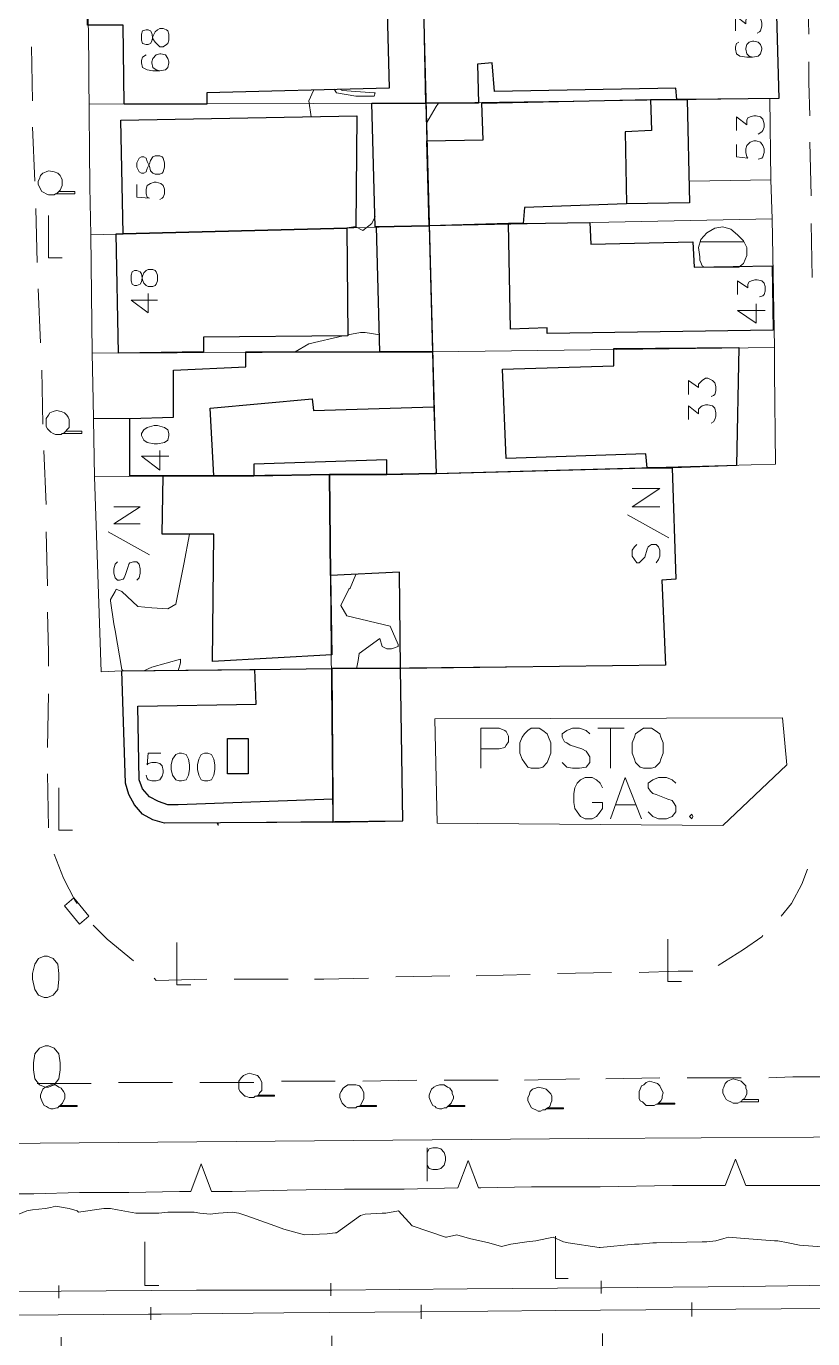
# Model space of a CAD drawing. Extents: x -2391 to 32076, y -11492 to 5852.
# Drawn here: x 4825.7 to 4883.8, y -1384.2 to -1287.3 of the extents above; entities that cross this region are included whole.
import ezdxf

# ---------------------------------------------------------------- set-up
doc = ezdxf.new("R2010")
doc.units = 0
doc.header["$LTSCALE"] = 7
for name, color, linetype in [('ALVE-CT', 3, 'CONTINUOUS'), ('PDF2_A124 - MURO', 7, 'CONTINUOUS'), ('PDF2_C301 - MEIO_FIO_2D', 7, 'CONTINUOUS'), ('PDF2_D402 - FERROVIA_2D', 7, 'CONTINUOUS'), ('PDF2_F601 - LIMITE_VEGETACAO', 7, 'CONTINUOUS'), ('PDF2_F602 - ARVORE_ISOLADA', 7, 'CONTINUOUS'), ('PDF2_F606 - TXT_PASTO', 7, 'CONTINUOUS'), ('PDF2_I903 - POSTE', 7, 'CONTINUOUS'), ('PDF2_M1305 - TXT_MALHA_UTM', 7, 'CONTINUOUS'), ('PDF2_N1402 - CURVA_INTERMEDIARIA', 7, 'CONTINUOUS'), ('PDF_A101 - EDIFICACAO', 7, 'CONTINUOUS'), ('PDF_A103 - PROJECAO_1', 7, 'CONTINUOUS'), ('PDF_A118 - PISCINA', 7, 'CONTINUOUS'), ('PDF_A119 - TELHEIRO', 7, 'CONTINUOUS'), ('PDF_A122 - CASA_DE_MAQUINA', 7, 'CONTINUOUS'), ('PDF_A123 - N DE PORTA', 7, 'CONTINUOUS'), ('PDF_A124 - MURO', 7, 'CONTINUOUS'), ('PDF_B212 - POSTO_COMBUSTIVEL', 7, 'CONTINUOUS'), ('PDF_C301 - MEIO_FIO_2D', 7, 'CONTINUOUS'), ('PDF_C317 - BOCA_LOBO', 7, 'CONTINUOUS'), ('PDF_F602 - ARVORE_ISOLADA', 7, 'CONTINUOUS'), ('PDF_I903 - POSTE', 7, 'CONTINUOUS'), ('PDF_M1305 - TXT_MALHA_UTM', 7, 'CONTINUOUS'), ('PDF_N1402 - CURVA_INTERMEDIARIA', 7, 'CONTINUOUS')]:
    doc.layers.add(name, color=color, linetype=linetype)

msp = doc.modelspace()

# ---------------------------------------------------------------- linework, layer by layer
at = {"layer": 'ALVE-CT'}
msp.add_circle((4550.796, -1271.53), 500, dxfattribs=at)
at = {"layer": 'PDF2_A124 - MURO', "lineweight": 9}
msp.add_lwpolyline([(4892.167, -1369.232), (4867.276, -1369.402), (4757.296, -1370.333), (4731.812, -1370.418), (4710.9, -1370.756)], dxfattribs=at)
at = {"layer": 'PDF2_C301 - MEIO_FIO_2D', "lineweight": 9}
for points in [[(4832.563, -1365.253), (4836.542, -1365.253)], [(4838.574, -1365.253), (4842.554, -1365.253)], [(4844.586, -1365.168), (4847.803, -1365.168), (4848.565, -1365.168)], [(4850.597, -1365.168), (4854.576, -1365.084)], [(4856.608, -1365.084), (4860.587, -1365.084)], [(4862.535, -1365.084), (4866.598, -1364.999)], [(4868.546, -1364.999), (4872.525, -1364.914)], [(4874.557, -1364.914), (4878.536, -1364.914)], [(4880.568, -1364.914), (4882.346, -1364.83), (4884.547, -1364.83)], [(4826.552, -1365.338), (4830.531, -1365.338)]]:
    msp.add_lwpolyline(points, dxfattribs=at)
at = {"layer": 'PDF2_D402 - FERROVIA_2D', "lineweight": 9}
for points in [[(4931.621, -1379.731), (4920.107, -1379.9), (4910.116, -1379.985), (4900.126, -1380.069), (4895.554, -1380.154), (4890.135, -1380.154), (4878.706, -1380.323), (4868.292, -1380.408), (4858.301, -1380.493), (4848.311, -1380.577), (4838.32, -1380.577), (4828.33, -1380.662), (4818.339, -1380.747), (4808.349, -1380.831), (4798.358, -1380.916), (4788.283, -1381.001), (4778.293, -1381.085), (4768.302, -1381.17), (4758.312, -1381.255), (4748.321, -1381.339)], [(4828.161, -1381.17), (4828.161, -1380.239)], [(4848.226, -1381.001), (4848.226, -1380.069)], [(4868.207, -1380.831), (4868.207, -1379.9)], [(4754.841, -1382.948), (4764.831, -1382.863), (4774.822, -1382.779), (4784.812, -1382.779), (4794.803, -1382.694), (4804.793, -1382.609), (4814.783, -1382.525), (4824.774, -1382.44), (4834.764, -1382.355), (4835.696, -1382.355), (4844.755, -1382.271), (4854.83, -1382.186), (4864.82, -1382.101), (4874.811, -1382.017), (4884.801, -1381.932), (4894.792, -1381.847), (4895.554, -1381.847), (4904.782, -1381.763), (4914.773, -1381.593), (4924.763, -1381.509), (4927.557, -1381.509), (4931.621, -1381.424)], [(4854.915, -1381.678), (4854.915, -1382.694)], [(4874.896, -1381.509), (4874.896, -1382.525)], [(4834.934, -1381.847), (4834.934, -1382.779)], [(4828.33, -1385.065), (4828.33, -1384.049)], [(4848.311, -1384.895), (4848.311, -1383.964)], [(4868.292, -1384.811), (4868.292, -1383.795)]]:
    msp.add_lwpolyline(points, dxfattribs=at)
at = {"layer": 'PDF2_F601 - LIMITE_VEGETACAO', "lineweight": 9}
msp.add_lwpolyline([(4823.165, -1373.466), (4826.298, -1373.466), (4829.685, -1373.381), (4833.325, -1373.381), (4837.05, -1373.296), (4837.897, -1373.296), (4838.659, -1371.264), (4839.421, -1373.296), (4839.675, -1373.296), (4840.945, -1373.296), (4845.009, -1373.212), (4849.242, -1373.127), (4853.645, -1373.127), (4857.624, -1373.042), (4858.386, -1371.01), (4859.148, -1373.042), (4859.317, -1373.042), (4863.043, -1372.958), (4868.122, -1372.958), (4873.456, -1372.873), (4877.351, -1372.873), (4878.113, -1370.926), (4878.875, -1372.873), (4879.044, -1372.873), (4879.129, -1372.873), (4885.225, -1372.873)], dxfattribs=at)
at = {"layer": 'PDF2_F602 - ARVORE_ISOLADA', "lineweight": 9}
for points in [[(4842.892, -1366.184), (4842.723, -1366.269), (4842.638, -1366.269), (4842.554, -1366.354), (4842.384, -1366.354), (4842.215, -1366.354), (4841.961, -1366.269), (4841.876, -1366.269), (4841.707, -1366.1), (4841.538, -1365.93), (4841.453, -1365.761), (4841.453, -1365.592), (4841.453, -1365.338), (4841.453, -1365.168), (4841.622, -1364.914), (4841.792, -1364.745), (4841.961, -1364.66), (4842.215, -1364.576), (4842.554, -1364.66), (4842.808, -1364.745), (4842.977, -1364.914), (4843.062, -1365.084), (4843.146, -1365.253), (4843.146, -1365.422), (4843.146, -1365.676), (4843.146, -1365.846), (4842.977, -1366.015), (4842.892, -1366.184), (4842.723, -1366.269), (4844.078, -1366.269), (4844.078, -1366.184)], [(4872.44, -1366.777), (4872.356, -1366.862), (4872.271, -1366.862), (4872.102, -1366.946), (4871.932, -1366.946), (4871.763, -1366.946), (4871.509, -1366.946), (4871.424, -1366.862), (4871.255, -1366.692), (4871.086, -1366.608), (4871.001, -1366.438), (4871.001, -1366.184), (4871.001, -1365.93), (4871.086, -1365.761), (4871.17, -1365.507), (4871.34, -1365.422), (4871.509, -1365.253), (4871.763, -1365.168), (4872.102, -1365.253), (4872.356, -1365.338), (4872.525, -1365.507), (4872.61, -1365.676), (4872.694, -1365.846), (4872.779, -1366.015), (4872.694, -1366.269), (4872.694, -1366.438), (4872.61, -1366.608), (4872.44, -1366.777), (4872.356, -1366.862), (4873.626, -1366.862), (4873.626, -1366.777)], [(4878.621, -1366.523), (4878.536, -1366.692), (4878.452, -1366.692), (4878.282, -1366.777), (4878.113, -1366.777), (4877.944, -1366.777), (4877.774, -1366.692), (4877.605, -1366.608), (4877.436, -1366.523), (4877.351, -1366.354), (4877.266, -1366.184), (4877.182, -1366.015), (4877.182, -1365.761), (4877.266, -1365.592), (4877.351, -1365.338), (4877.52, -1365.168), (4877.69, -1365.084), (4877.944, -1364.999), (4878.282, -1365.084), (4878.536, -1365.168), (4878.706, -1365.338), (4878.875, -1365.507), (4878.875, -1365.676), (4878.96, -1365.846), (4878.96, -1366.1), (4878.875, -1366.269), (4878.79, -1366.438), (4878.621, -1366.523), (4878.536, -1366.692), (4879.806, -1366.692), (4879.806, -1366.523)], [(4828.245, -1366.946), (4828.161, -1367.031), (4828.076, -1367.116), (4827.991, -1367.116), (4827.737, -1367.2), (4827.568, -1367.2), (4827.399, -1367.116), (4827.229, -1367.031), (4827.06, -1366.946), (4826.975, -1366.777), (4826.891, -1366.608), (4826.806, -1366.354), (4826.806, -1366.184), (4826.891, -1365.93), (4826.975, -1365.761), (4827.145, -1365.592), (4827.399, -1365.507), (4827.568, -1365.422), (4827.907, -1365.422), (4828.161, -1365.592), (4828.33, -1365.676), (4828.499, -1365.93), (4828.584, -1366.1), (4828.584, -1366.269), (4828.584, -1366.438), (4828.499, -1366.608), (4828.415, -1366.777), (4828.245, -1366.946), (4828.161, -1367.031), (4829.515, -1367.031), (4829.515, -1366.946)], [(4850.427, -1366.946), (4850.258, -1367.031), (4850.173, -1367.031), (4850.089, -1367.116), (4849.919, -1367.116), (4849.665, -1367.116), (4849.496, -1367.116), (4849.327, -1367.031), (4849.157, -1366.862), (4849.073, -1366.777), (4848.988, -1366.608), (4848.903, -1366.354), (4848.903, -1366.1), (4848.988, -1365.93), (4849.157, -1365.676), (4849.242, -1365.592), (4849.496, -1365.422), (4849.75, -1365.422), (4850.089, -1365.422), (4850.343, -1365.507), (4850.512, -1365.676), (4850.597, -1365.846), (4850.681, -1366.015), (4850.681, -1366.184), (4850.681, -1366.438), (4850.597, -1366.608), (4850.512, -1366.777), (4850.427, -1366.946), (4850.258, -1367.031), (4851.613, -1367.031), (4851.613, -1366.946)], [(4856.947, -1366.946), (4856.862, -1367.031), (4856.777, -1367.116), (4856.608, -1367.116), (4856.439, -1367.2), (4856.269, -1367.2), (4856.015, -1367.116), (4855.931, -1367.031), (4855.761, -1366.946), (4855.677, -1366.777), (4855.592, -1366.608), (4855.507, -1366.354), (4855.507, -1366.184), (4855.592, -1365.93), (4855.677, -1365.761), (4855.846, -1365.592), (4856.015, -1365.507), (4856.269, -1365.422), (4856.608, -1365.422), (4856.862, -1365.592), (4857.031, -1365.676), (4857.201, -1365.93), (4857.201, -1366.1), (4857.285, -1366.269), (4857.285, -1366.438), (4857.201, -1366.608), (4857.116, -1366.777), (4856.947, -1366.946), (4856.862, -1367.031), (4858.132, -1367.031), (4858.132, -1366.946)], [(4864.228, -1367.116), (4864.143, -1367.2), (4864.058, -1367.285), (4863.889, -1367.285), (4863.72, -1367.37), (4863.551, -1367.37), (4863.381, -1367.285), (4863.212, -1367.2), (4863.043, -1367.116), (4862.958, -1366.946), (4862.873, -1366.777), (4862.789, -1366.608), (4862.789, -1366.354), (4862.873, -1366.184), (4862.958, -1365.93), (4863.127, -1365.761), (4863.381, -1365.676), (4863.551, -1365.592), (4863.889, -1365.676), (4864.143, -1365.761), (4864.312, -1365.93), (4864.482, -1366.1), (4864.566, -1366.269), (4864.566, -1366.438), (4864.566, -1366.608), (4864.482, -1366.777), (4864.397, -1367.031), (4864.228, -1367.116), (4864.143, -1367.2), (4865.413, -1367.2), (4865.413, -1367.116)]]:
    msp.add_lwpolyline(points, close=True, dxfattribs=at)
at = {"layer": 'PDF2_F606 - TXT_PASTO', "lineweight": 9}
for points in [[(4855.338, -1370.079), (4855.338, -1372.534)], [(4855.338, -1370.418), (4855.507, -1370.164), (4855.761, -1370.079), (4856.1, -1370.079), (4856.354, -1370.164), (4856.608, -1370.418), (4856.693, -1370.756), (4856.693, -1371.01), (4856.608, -1371.349), (4856.354, -1371.603), (4856.1, -1371.688), (4855.761, -1371.688), (4855.507, -1371.603), (4855.338, -1371.349)]]:
    msp.add_lwpolyline(points, dxfattribs=at)
at = {"layer": 'PDF2_I903 - POSTE', "lineweight": 9}
for points in [[(4865.752, -1379.731), (4864.82, -1379.731), (4864.82, -1376.598)], [(4835.526, -1380.239), (4834.51, -1380.239), (4834.51, -1377.021)]]:
    msp.add_lwpolyline(points, dxfattribs=at)
at = {"layer": 'PDF2_M1305 - TXT_MALHA_UTM', "lineweight": 9}
msp.add_lwpolyline([(4827.06, -1355.94), (4826.637, -1356.109), (4826.383, -1356.533), (4826.213, -1357.21), (4826.213, -1357.633), (4826.383, -1358.395), (4826.637, -1358.819), (4827.06, -1358.988), (4827.314, -1358.988), (4827.737, -1358.819), (4828.076, -1358.395), (4828.161, -1357.633), (4828.161, -1357.21), (4828.076, -1356.533), (4827.737, -1356.109), (4827.314, -1355.94)], close=True, dxfattribs=at)
at = {"layer": 'PDF2_N1402 - CURVA_INTERMEDIARIA', "lineweight": 9}
msp.add_lwpolyline([(4825.197, -1374.99), (4825.79, -1374.736), (4826.213, -1374.651), (4827.145, -1374.566), (4827.568, -1374.482), (4827.907, -1374.397), (4828.923, -1374.566), (4829.515, -1374.736), (4829.6, -1374.82), (4831.462, -1374.566), (4831.716, -1374.566), (4831.97, -1374.566), (4832.478, -1374.651), (4833.833, -1374.905), (4834.426, -1374.905), (4835.526, -1374.905), (4836.204, -1374.82), (4838.151, -1374.82), (4838.574, -1374.905), (4839.336, -1374.99), (4839.929, -1374.905), (4840.945, -1374.82), (4841.453, -1374.905), (4841.961, -1375.074), (4843.824, -1375.751), (4844.755, -1376.09), (4846.279, -1376.513), (4847.972, -1376.429), (4848.565, -1376.344), (4848.649, -1376.344), (4850.427, -1375.074), (4850.766, -1374.99), (4852.036, -1374.905), (4852.29, -1374.905), (4853.221, -1374.736), (4854.237, -1375.836), (4856.693, -1376.683), (4856.777, -1376.683), (4857.539, -1376.513), (4858.471, -1376.767), (4859.91, -1377.106), (4860.841, -1377.36), (4861.519, -1377.191), (4862.704, -1377.021), (4863.381, -1376.937), (4864.651, -1376.683), (4865.413, -1377.021), (4865.752, -1377.106), (4868.038, -1377.445), (4868.122, -1377.445), (4870.662, -1377.191), (4870.916, -1377.191), (4871.001, -1377.191), (4872.017, -1377.106), (4872.271, -1377.106), (4875.658, -1377.021), (4875.827, -1377.021), (4875.996, -1377.021), (4876.674, -1376.937), (4877.266, -1376.767), (4877.605, -1376.683), (4878.79, -1376.767), (4880.991, -1376.937), (4881.245, -1376.937), (4882.007, -1377.106), (4882.854, -1377.275), (4885.14, -1377.445)], dxfattribs=at)
at = {"layer": 'PDF_A101 - EDIFICACAO', "lineweight": 30}
for points in [[(4874.55, -1292.696), (4873.788, -1292.696), (4873.703, -1291.849), (4860.326, -1292.103), (4860.157, -1289.987), (4859.056, -1290.072), (4859.141, -1292.95), (4855.246, -1292.95), (4855.077, -1284.399), (4858.972, -1284.23), (4866.507, -1283.976), (4866.591, -1285.161), (4868.285, -1285.161), (4868.285, -1284.145), (4881.069, -1283.806), (4881.323, -1292.611)], [(4836.451, -1284.145), (4836.536, -1284.145), (4836.536, -1285.754), (4852.368, -1285.246), (4852.537, -1291.849), (4839.076, -1292.188), (4839.076, -1293.035), (4832.98, -1293.035), (4832.895, -1287.193), (4830.271, -1287.193), (4830.271, -1284.06)], [(4855.331, -1295.744), (4855.5, -1302.009), (4851.606, -1302.094), (4851.521, -1302.094), (4851.267, -1292.95), (4855.246, -1292.95)], [(4861.342, -1301.84), (4855.5, -1302.009), (4855.331, -1295.744), (4859.48, -1295.659), (4859.395, -1292.95), (4871.841, -1292.696), (4873.788, -1292.696), (4874.55, -1292.696), (4874.719, -1300.316), (4870.063, -1300.4), (4862.528, -1300.654), (4862.443, -1301.84)], [(4849.405, -1302.178), (4832.895, -1302.602), (4832.726, -1294.22), (4850.167, -1293.881), (4850.082, -1302.094)], [(4832.895, -1302.602), (4849.405, -1302.178), (4849.489, -1310.137), (4838.822, -1310.221), (4838.822, -1311.322), (4832.557, -1311.407), (4832.387, -1302.602)], [(4855.754, -1311.322), (4851.86, -1311.322), (4851.606, -1302.094), (4855.5, -1302.009)], [(4861.342, -1301.84), (4862.443, -1301.84), (4867.353, -1301.755), (4867.438, -1303.364), (4874.973, -1303.194), (4875.058, -1305.057), (4880.815, -1304.972), (4880.9, -1309.713), (4864.221, -1309.967), (4864.221, -1309.544), (4861.512, -1309.629)], [(4873.449, -1319.873), (4871.587, -1319.873), (4871.502, -1318.857), (4861.173, -1319.196), (4860.919, -1312.592), (4869.131, -1312.338), (4869.131, -1311.068), (4878.36, -1310.983), (4878.19, -1319.704)], [(4835.858, -1320.466), (4833.403, -1320.466), (4833.403, -1316.233), (4836.62, -1316.148), (4836.62, -1312.677), (4841.954, -1312.423), (4841.954, -1311.322), (4851.86, -1311.322), (4855.754, -1311.322), (4855.839, -1315.386), (4856.008, -1320.296), (4855.924, -1320.296), (4852.368, -1320.381), (4848.135, -1320.381), (4842.547, -1320.466), (4839.584, -1320.466)], [(4848.219, -1327.832), (4848.304, -1333.673), (4839.499, -1334.181), (4839.584, -1324.784), (4835.774, -1324.784), (4835.858, -1320.466), (4839.584, -1320.466), (4842.547, -1320.466), (4848.135, -1320.381)], [(4853.384, -1334.689), (4853.299, -1327.578), (4848.219, -1327.832), (4848.135, -1320.381), (4852.368, -1320.381), (4855.924, -1320.296), (4856.008, -1320.296), (4871.587, -1319.873), (4873.449, -1319.873), (4873.703, -1328.086), (4872.687, -1328.17), (4872.941, -1334.435)], [(4848.389, -1346.034), (4853.553, -1345.95), (4853.384, -1334.689), (4848.304, -1334.689), (4848.389, -1344.341), (4848.389, -1346.034), (4835.943, -1346.119), (4835.097, -1345.865), (4834.335, -1345.442), (4833.742, -1344.764), (4833.319, -1344.002), (4833.065, -1343.156), (4832.811, -1334.859), (4842.632, -1334.774), (4848.304, -1334.689), (4848.389, -1344.341)]]:
    msp.add_lwpolyline(points, close=True, dxfattribs=at)
at = {"layer": 'PDF_A103 - PROJECAO_1', "lineweight": 30}
for points in [[(4870.063, -1300.4), (4862.528, -1300.654), (4862.443, -1301.84), (4861.342, -1301.84), (4855.5, -1302.009), (4855.331, -1295.744), (4859.48, -1295.659), (4859.395, -1292.95), (4871.841, -1292.696), (4871.925, -1294.982), (4869.978, -1295.067)], [(4855.839, -1315.386), (4856.008, -1320.296), (4855.924, -1320.296), (4852.368, -1320.381), (4852.368, -1319.28), (4842.547, -1319.619), (4842.547, -1320.466), (4839.584, -1320.466), (4839.33, -1315.471), (4846.865, -1314.793), (4846.949, -1315.64)], [(4836.959, -1344.764), (4836.197, -1344.764), (4835.52, -1344.51), (4834.843, -1344.172), (4834.335, -1343.579), (4834.081, -1342.902), (4833.996, -1337.483), (4842.716, -1337.314), (4842.632, -1334.774), (4848.304, -1334.689), (4848.389, -1344.341)]]:
    msp.add_lwpolyline(points, close=True, dxfattribs=at)
at = {"layer": 'PDF_A118 - PISCINA', "lineweight": 9}
msp.add_lwpolyline([(4878.698, -1304.803), (4878.36, -1305.057), (4875.82, -1305.057), (4875.65, -1304.972), (4875.566, -1304.718), (4875.481, -1304.549), (4875.481, -1304.295), (4875.396, -1303.618), (4875.566, -1303.025), (4875.989, -1302.517), (4876.582, -1302.178), (4877.174, -1302.094), (4877.767, -1302.263), (4878.275, -1302.686), (4878.698, -1303.11), (4878.952, -1303.618), (4878.952, -1304.21)], close=True, dxfattribs=at)
msp.add_lwpolyline([(4875.566, -1303.194), (4878.698, -1303.194)], dxfattribs=at)
at = {"layer": 'PDF_A119 - TELHEIRO', "lineweight": 9}
msp.add_lwpolyline([(4881.916, -1341.801), (4877.174, -1346.288), (4856.093, -1346.119), (4855.924, -1338.415), (4881.577, -1338.33)], close=True, dxfattribs=at)
at = {"layer": 'PDF_A122 - CASA_DE_MAQUINA', "lineweight": 30}
msp.add_lwpolyline([(4842.124, -1339.854), (4842.124, -1342.478), (4840.6, -1342.478), (4840.6, -1339.854)], close=True, dxfattribs=at)
at = {"layer": 'PDF_A123 - N DE PORTA', "lineweight": 9}
for points in [[(4878.106, -1287.616), (4878.106, -1286.516), (4878.868, -1287.108), (4878.868, -1286.854), (4878.952, -1286.6), (4879.037, -1286.516), (4879.291, -1286.431), (4879.46, -1286.431), (4879.799, -1286.516), (4879.968, -1286.685), (4880.053, -1287.024), (4880.053, -1287.278), (4879.968, -1287.616), (4879.884, -1287.701), (4879.714, -1287.786)], [(4878.36, -1288.463), (4878.19, -1288.548), (4878.106, -1288.802), (4878.106, -1288.971), (4878.19, -1289.31), (4878.444, -1289.479), (4878.952, -1289.564), (4879.376, -1289.564), (4879.799, -1289.479), (4879.968, -1289.31), (4880.053, -1288.971), (4880.053, -1288.886), (4879.968, -1288.632), (4879.799, -1288.463), (4879.46, -1288.378), (4879.376, -1288.378), (4879.122, -1288.463), (4878.952, -1288.632), (4878.868, -1288.886), (4878.868, -1288.971), (4878.952, -1289.31), (4879.122, -1289.479), (4879.376, -1289.564)], [(4834.589, -1289.394), (4834.335, -1289.564), (4834.25, -1289.818), (4834.25, -1289.987), (4834.335, -1290.325), (4834.673, -1290.495), (4835.097, -1290.579), (4835.604, -1290.579), (4836.028, -1290.495), (4836.197, -1290.325), (4836.282, -1289.987), (4836.282, -1289.902), (4836.197, -1289.648), (4836.028, -1289.394), (4835.689, -1289.31), (4835.604, -1289.31), (4835.35, -1289.394), (4835.097, -1289.648), (4835.012, -1289.902), (4835.012, -1289.987), (4835.097, -1290.325), (4835.35, -1290.495), (4835.604, -1290.579)], [(4878.19, -1294.982), (4878.19, -1293.966), (4878.952, -1294.559), (4878.952, -1294.22), (4879.037, -1294.051), (4879.206, -1293.966), (4879.46, -1293.881), (4879.63, -1293.881), (4879.968, -1293.966), (4880.138, -1294.135), (4880.222, -1294.474), (4880.222, -1294.728), (4880.138, -1294.982), (4880.053, -1295.067), (4879.799, -1295.236)], [(4878.19, -1295.998), (4878.19, -1296.929), (4879.037, -1297.014), (4878.952, -1296.929), (4878.868, -1296.591), (4878.868, -1296.337), (4878.952, -1296.083), (4879.206, -1295.829), (4879.46, -1295.744), (4879.63, -1295.744), (4879.968, -1295.829), (4880.138, -1296.083), (4880.222, -1296.337), (4880.222, -1296.591), (4880.138, -1296.929), (4880.053, -1297.014), (4879.799, -1297.099)], [(4833.911, -1298.961), (4833.911, -1299.892), (4834.843, -1299.977), (4834.673, -1299.892), (4834.589, -1299.639), (4834.589, -1299.3), (4834.673, -1299.046), (4834.927, -1298.877), (4835.181, -1298.792), (4835.35, -1298.792), (4835.689, -1298.877), (4835.858, -1299.046), (4835.943, -1299.3), (4835.943, -1299.639), (4835.858, -1299.892), (4835.774, -1299.977), (4835.604, -1300.062)], [(4878.275, -1307.089), (4878.275, -1306.073), (4879.037, -1306.581), (4879.037, -1306.327), (4879.122, -1306.158), (4879.291, -1306.073), (4879.545, -1305.988), (4879.714, -1305.988), (4880.053, -1306.073), (4880.222, -1306.242), (4880.307, -1306.496), (4880.307, -1306.835), (4880.222, -1307.089), (4880.138, -1307.174), (4879.884, -1307.258)], [(4835.435, -1307.512), (4833.488, -1307.512), (4834.758, -1308.444), (4834.758, -1307.004)], [(4880.307, -1308.274), (4878.275, -1308.274), (4879.63, -1309.206), (4879.63, -1307.766)], [(4874.634, -1314.455), (4874.634, -1313.439), (4875.396, -1313.947), (4875.396, -1313.693), (4875.566, -1313.523), (4875.65, -1313.439), (4875.904, -1313.269), (4876.074, -1313.269), (4876.412, -1313.439), (4876.582, -1313.608), (4876.666, -1313.862), (4876.666, -1314.201), (4876.582, -1314.455), (4876.497, -1314.539), (4876.328, -1314.624)], [(4874.634, -1316.317), (4874.634, -1315.301), (4875.396, -1315.894), (4875.396, -1315.555), (4875.566, -1315.386), (4875.65, -1315.301), (4875.904, -1315.217), (4876.074, -1315.217), (4876.412, -1315.301), (4876.582, -1315.471), (4876.666, -1315.809), (4876.666, -1316.063), (4876.582, -1316.317), (4876.497, -1316.487), (4876.328, -1316.571)], [(4836.282, -1319.027), (4834.25, -1319.027), (4835.604, -1320.042), (4835.604, -1318.603)], [(4872.518, -1322.752), (4870.486, -1322.752), (4872.518, -1321.397), (4870.486, -1321.397)], [(4834.165, -1324.022), (4832.218, -1324.022), (4834.165, -1322.752), (4832.218, -1322.752)], [(4870.147, -1323.344), (4873.195, -1325.038)], [(4831.795, -1324.614), (4834.843, -1326.308)], [(4870.825, -1325.546), (4870.655, -1325.715), (4870.486, -1325.969), (4870.486, -1326.392), (4870.655, -1326.646), (4870.825, -1326.9), (4870.994, -1326.9), (4871.163, -1326.731), (4871.248, -1326.646), (4871.417, -1326.477), (4871.587, -1325.884), (4871.671, -1325.715), (4871.756, -1325.63), (4871.925, -1325.546), (4872.264, -1325.546), (4872.433, -1325.715), (4872.518, -1325.969), (4872.518, -1326.392), (4872.433, -1326.646), (4872.264, -1326.9)], [(4832.472, -1326.816), (4832.303, -1326.985), (4832.218, -1327.324), (4832.218, -1327.662), (4832.303, -1328.001), (4832.472, -1328.17), (4832.641, -1328.17), (4832.895, -1328.086), (4832.98, -1328.001), (4833.065, -1327.747), (4833.234, -1327.239), (4833.319, -1326.985), (4833.403, -1326.9), (4833.657, -1326.816), (4833.911, -1326.816), (4834.081, -1326.985), (4834.165, -1327.324), (4834.165, -1327.662), (4834.081, -1328.001), (4833.911, -1328.17)], [(4835.689, -1340.954), (4834.758, -1340.954), (4834.673, -1341.801), (4834.758, -1341.716), (4835.012, -1341.632), (4835.35, -1341.632), (4835.604, -1341.716), (4835.774, -1341.886), (4835.858, -1342.224), (4835.858, -1342.394), (4835.774, -1342.648), (4835.604, -1342.902), (4835.35, -1342.986), (4835.012, -1342.986), (4834.758, -1342.902), (4834.673, -1342.817), (4834.589, -1342.563)]]:
    msp.add_lwpolyline(points, dxfattribs=at)
for points in [[(4834.25, -1288.294), (4834.335, -1288.548), (4834.589, -1288.632), (4834.758, -1288.632), (4834.927, -1288.548), (4835.012, -1288.378), (4835.097, -1288.04), (4835.266, -1287.701), (4835.435, -1287.532), (4835.604, -1287.447), (4835.858, -1287.447), (4836.112, -1287.532), (4836.197, -1287.616), (4836.282, -1287.87), (4836.282, -1288.294), (4836.197, -1288.548), (4836.112, -1288.632), (4835.858, -1288.802), (4835.604, -1288.802), (4835.435, -1288.632), (4835.266, -1288.463), (4835.097, -1288.209), (4835.012, -1287.786), (4834.927, -1287.616), (4834.758, -1287.532), (4834.589, -1287.532), (4834.335, -1287.616), (4834.25, -1287.87)], [(4833.911, -1297.691), (4834.081, -1298.03), (4834.25, -1298.115), (4834.419, -1298.115), (4834.589, -1298.03), (4834.673, -1297.776), (4834.843, -1297.437), (4834.927, -1297.183), (4835.097, -1296.929), (4835.266, -1296.845), (4835.604, -1296.845), (4835.774, -1296.929), (4835.858, -1297.014), (4835.943, -1297.353), (4835.943, -1297.691), (4835.858, -1298.03), (4835.774, -1298.115), (4835.604, -1298.199), (4835.266, -1298.199), (4835.097, -1298.115), (4834.927, -1297.945), (4834.843, -1297.607), (4834.673, -1297.268), (4834.589, -1297.014), (4834.419, -1296.929), (4834.25, -1296.929), (4834.081, -1297.014), (4833.911, -1297.353)], [(4833.488, -1306.073), (4833.573, -1306.327), (4833.742, -1306.412), (4833.911, -1306.412), (4834.165, -1306.327), (4834.25, -1306.158), (4834.335, -1305.734), (4834.419, -1305.48), (4834.589, -1305.311), (4834.758, -1305.226), (4835.097, -1305.226), (4835.266, -1305.311), (4835.35, -1305.396), (4835.435, -1305.65), (4835.435, -1306.073), (4835.35, -1306.327), (4835.266, -1306.412), (4835.097, -1306.496), (4834.758, -1306.496), (4834.589, -1306.412), (4834.419, -1306.242), (4834.335, -1305.988), (4834.25, -1305.565), (4834.165, -1305.396), (4833.911, -1305.311), (4833.742, -1305.311), (4833.573, -1305.396), (4833.488, -1305.65)], [(4834.25, -1317.503), (4834.419, -1317.841), (4834.673, -1318.011), (4835.181, -1318.095), (4835.435, -1318.095), (4835.943, -1318.011), (4836.197, -1317.841), (4836.282, -1317.503), (4836.282, -1317.333), (4836.197, -1317.079), (4835.943, -1316.91), (4835.435, -1316.741), (4835.181, -1316.741), (4834.673, -1316.91), (4834.419, -1317.079), (4834.25, -1317.333)], [(4837.044, -1340.954), (4836.79, -1341.039), (4836.536, -1341.378), (4836.451, -1341.801), (4836.451, -1342.14), (4836.536, -1342.563), (4836.79, -1342.902), (4837.044, -1342.986), (4837.213, -1342.986), (4837.552, -1342.902), (4837.721, -1342.563), (4837.806, -1342.14), (4837.806, -1341.801), (4837.721, -1341.378), (4837.552, -1341.039), (4837.213, -1340.954)], [(4838.906, -1340.954), (4838.652, -1341.039), (4838.483, -1341.378), (4838.398, -1341.801), (4838.398, -1342.14), (4838.483, -1342.563), (4838.652, -1342.902), (4838.906, -1342.986), (4839.16, -1342.986), (4839.414, -1342.902), (4839.584, -1342.563), (4839.668, -1342.14), (4839.668, -1341.801), (4839.584, -1341.378), (4839.414, -1341.039), (4839.16, -1340.954)]]:
    msp.add_lwpolyline(points, close=True, dxfattribs=at)
at = {"layer": 'PDF_A124 - MURO', "lineweight": 9}
for points in [[(4830.525, -1302.686), (4830.44, -1299.131), (4830.355, -1290.918), (4830.355, -1289.902), (4830.017, -1266.366), (4854.569, -1266.366)], [(4880.138, -1265.858), (4854.569, -1265.942), (4856.008, -1320.296)], [(4830.355, -1293.035), (4855.246, -1292.95), (4880.646, -1292.611), (4880.73, -1298.623), (4880.815, -1301.501)], [(4874.719, -1298.707), (4880.73, -1298.623)], [(4880.984, -1310.983), (4880.984, -1312.761), (4881.069, -1319.619), (4855.924, -1320.296), (4830.779, -1320.55), (4830.694, -1314.878), (4830.609, -1311.407)], [(4833.403, -1316.233), (4830.694, -1316.233)], [(4853.384, -1334.689), (4853.553, -1345.95), (4835.943, -1346.119), (4835.097, -1345.865), (4834.335, -1345.442), (4833.742, -1344.764), (4833.319, -1344.002), (4833.065, -1343.156), (4832.811, -1334.859), (4831.287, -1334.943), (4830.779, -1320.55)], [(4873.449, -1319.873), (4873.703, -1328.086), (4872.687, -1328.17), (4872.941, -1334.435), (4832.811, -1334.859)], [(4848.389, -1346.034), (4848.135, -1320.381)]]:
    msp.add_lwpolyline(points, dxfattribs=at)
msp.add_lwpolyline([(4880.984, -1310.983), (4855.754, -1311.322), (4830.609, -1311.407), (4830.525, -1302.686), (4855.5, -1302.009), (4880.815, -1301.501)], close=True, dxfattribs=at)
at = {"layer": 'PDF_B212 - POSTO_COMBUSTIVEL', "lineweight": 9}
for points in [[(4859.31, -1342.055), (4859.31, -1339.092), (4860.665, -1339.092), (4861.088, -1339.261), (4861.173, -1339.346), (4861.342, -1339.684), (4861.342, -1340.108), (4861.173, -1340.362), (4861.088, -1340.531), (4860.665, -1340.616), (4859.31, -1340.616)], [(4867.353, -1339.515), (4867.099, -1339.261), (4866.591, -1339.092), (4866.083, -1339.092), (4865.66, -1339.261), (4865.321, -1339.515), (4865.321, -1339.769), (4865.491, -1340.108), (4865.66, -1340.192), (4865.914, -1340.362), (4866.761, -1340.616), (4867.099, -1340.785), (4867.184, -1340.954), (4867.353, -1341.208), (4867.353, -1341.632), (4867.099, -1341.97), (4866.591, -1342.055), (4866.083, -1342.055), (4865.66, -1341.97), (4865.321, -1341.632)], [(4867.946, -1339.092), (4869.893, -1339.092)], [(4868.877, -1339.092), (4868.877, -1342.055)], [(4868.285, -1343.494), (4868.115, -1343.156), (4867.861, -1342.902), (4867.523, -1342.732), (4867.015, -1342.732), (4866.676, -1342.902), (4866.422, -1343.156), (4866.253, -1343.494), (4866.168, -1343.918), (4866.168, -1344.595), (4866.253, -1345.018), (4866.422, -1345.272), (4866.676, -1345.611), (4867.015, -1345.78), (4867.523, -1345.78), (4867.861, -1345.611), (4868.115, -1345.272), (4868.285, -1345.018), (4868.285, -1344.595), (4867.523, -1344.595)], [(4868.877, -1345.78), (4869.978, -1342.732), (4871.163, -1345.78)], [(4873.703, -1343.156), (4873.449, -1342.902), (4873.026, -1342.732), (4872.433, -1342.732), (4872.01, -1342.902), (4871.671, -1343.156), (4871.671, -1343.494), (4871.841, -1343.748), (4872.01, -1343.918), (4872.264, -1344.002), (4873.111, -1344.341), (4873.449, -1344.426), (4873.534, -1344.595), (4873.703, -1344.849), (4873.703, -1345.272), (4873.449, -1345.611), (4873.026, -1345.78), (4872.433, -1345.78), (4872.01, -1345.611), (4871.671, -1345.272)], [(4869.301, -1344.764), (4870.74, -1344.764)]]:
    msp.add_lwpolyline(points, dxfattribs=at)
for points in [[(4863.036, -1339.092), (4862.782, -1339.261), (4862.528, -1339.515), (4862.358, -1339.769), (4862.189, -1340.192), (4862.189, -1340.954), (4862.358, -1341.378), (4862.528, -1341.632), (4862.782, -1341.97), (4863.036, -1342.055), (4863.628, -1342.055), (4863.882, -1341.97), (4864.221, -1341.632), (4864.306, -1341.378), (4864.475, -1340.954), (4864.475, -1340.192), (4864.306, -1339.769), (4864.221, -1339.515), (4863.882, -1339.261), (4863.628, -1339.092)], [(4871.333, -1339.092), (4871.079, -1339.261), (4870.74, -1339.515), (4870.655, -1339.769), (4870.486, -1340.192), (4870.486, -1340.954), (4870.655, -1341.378), (4870.74, -1341.632), (4871.079, -1341.97), (4871.333, -1342.055), (4871.925, -1342.055), (4872.179, -1341.97), (4872.518, -1341.632), (4872.603, -1341.378), (4872.772, -1340.954), (4872.772, -1340.192), (4872.603, -1339.769), (4872.518, -1339.515), (4872.179, -1339.261), (4871.925, -1339.092)], [(4874.888, -1345.442), (4874.719, -1345.611), (4874.888, -1345.78), (4874.973, -1345.611)]]:
    msp.add_lwpolyline(points, close=True, dxfattribs=at)
at = {"layer": 'PDF_C301 - MEIO_FIO_2D', "lineweight": 9}
for points in [[(4883.524, -1287.87), (4883.44, -1283.891)], [(4826.122, -1288.802), (4826.207, -1292.781)], [(4883.609, -1293.881), (4883.524, -1291.426), (4883.524, -1289.902)], [(4826.207, -1294.728), (4826.376, -1298.707)], [(4883.694, -1299.808), (4883.609, -1295.829)], [(4826.461, -1300.739), (4826.545, -1304.718)], [(4883.778, -1305.819), (4883.694, -1301.84)], [(4826.63, -1306.666), (4826.799, -1310.645)], [(4826.884, -1312.677), (4826.969, -1316.656)], [(4827.053, -1318.603), (4827.223, -1322.582)], [(4827.223, -1324.614), (4827.307, -1328.594)], [(4827.307, -1330.541), (4827.392, -1333.504), (4827.392, -1334.52)], [(4827.392, -1336.552), (4827.307, -1340.531)], [(4827.307, -1342.478), (4827.392, -1346.458)], [(4827.815, -1348.405), (4828.493, -1350.183), (4829.339, -1351.791), (4829.509, -1352.045)], [(4827.815, -1348.405), (4827.815, -1348.405)], [(4881.492, -1352.977), (4882.254, -1352.045), (4883.016, -1350.606), (4883.44, -1349.505)], [(4830.694, -1353.654), (4831.71, -1354.67), (4833.657, -1356.279)], [(4876.836, -1356.617), (4878.698, -1355.432), (4880.053, -1354.501), (4880.138, -1354.416)], [(4853.045, -1357.464), (4857.024, -1357.379)], [(4858.972, -1357.379), (4862.951, -1357.295)], [(4864.983, -1357.21), (4868.962, -1357.125)], [(4870.994, -1357.125), (4873.873, -1357.041), (4874.973, -1357.041)], [(4835.181, -1357.549), (4835.35, -1357.718), (4839.076, -1357.633)], [(4841.108, -1357.633), (4845.087, -1357.633)], [(4847.034, -1357.633), (4847.711, -1357.633), (4851.013, -1357.549)]]:
    msp.add_lwpolyline(points, dxfattribs=at)
at = {"layer": 'PDF_C317 - BOCA_LOBO', "lineweight": 9}
msp.add_lwpolyline([(4828.577, -1352.215), (4829.678, -1353.569), (4830.355, -1352.977), (4829.255, -1351.622)], close=True, dxfattribs=at)
at = {"layer": 'PDF_F602 - ARVORE_ISOLADA', "lineweight": 9}
for points in [[(4828.154, -1299.469), (4827.985, -1299.639), (4827.9, -1299.639), (4827.815, -1299.723), (4827.561, -1299.723), (4827.392, -1299.723), (4827.223, -1299.639), (4827.053, -1299.554), (4826.884, -1299.469), (4826.799, -1299.3), (4826.715, -1299.131), (4826.63, -1298.961), (4826.63, -1298.707), (4826.715, -1298.538), (4826.799, -1298.284), (4826.969, -1298.115), (4827.223, -1298.03), (4827.392, -1297.945), (4827.815, -1298.03), (4828.069, -1298.115), (4828.239, -1298.284), (4828.323, -1298.453), (4828.408, -1298.623), (4828.408, -1298.792), (4828.408, -1299.046), (4828.323, -1299.215), (4828.239, -1299.385), (4828.154, -1299.469), (4827.985, -1299.639), (4829.339, -1299.639), (4829.339, -1299.469)], [(4828.662, -1317.164), (4828.493, -1317.333), (4828.408, -1317.333), (4828.323, -1317.418), (4828.154, -1317.418), (4827.9, -1317.418), (4827.731, -1317.333), (4827.561, -1317.249), (4827.477, -1317.164), (4827.307, -1316.995), (4827.223, -1316.825), (4827.223, -1316.656), (4827.223, -1316.402), (4827.223, -1316.233), (4827.392, -1315.979), (4827.477, -1315.809), (4827.731, -1315.725), (4827.985, -1315.64), (4828.323, -1315.725), (4828.577, -1315.809), (4828.747, -1315.979), (4828.831, -1316.148), (4828.916, -1316.317), (4828.916, -1316.487), (4828.916, -1316.741), (4828.916, -1316.91), (4828.747, -1317.079), (4828.662, -1317.164), (4828.493, -1317.333), (4829.847, -1317.333), (4829.847, -1317.164)]]:
    msp.add_lwpolyline(points, close=True, dxfattribs=at)
at = {"layer": 'PDF_I903 - POSTE', "lineweight": 9}
for points in [[(4828.408, -1304.38), (4827.392, -1304.38), (4827.392, -1301.247)], [(4829.17, -1346.627), (4828.154, -1346.627), (4828.154, -1343.494)], [(4837.89, -1358.056), (4836.874, -1358.056), (4836.874, -1354.924)], [(4874.126, -1357.803), (4873.111, -1357.803), (4873.111, -1354.67)]]:
    msp.add_lwpolyline(points, dxfattribs=at)
at = {"layer": 'PDF_M1305 - TXT_MALHA_UTM', "lineweight": 9}
msp.add_lwpolyline([(4827.138, -1362.544), (4826.715, -1362.713), (4826.376, -1363.136), (4826.291, -1363.814), (4826.291, -1364.322), (4826.376, -1364.999), (4826.715, -1365.422), (4827.138, -1365.592), (4827.392, -1365.592), (4827.815, -1365.422), (4828.154, -1364.999), (4828.239, -1364.322), (4828.239, -1363.814), (4828.154, -1363.136), (4827.815, -1362.713), (4827.392, -1362.544)], close=True, dxfattribs=at)
at = {"layer": 'PDF_N1402 - CURVA_INTERMEDIARIA', "lineweight": 9}
for points in [[(4846.78, -1293.966), (4846.611, -1292.781), (4846.949, -1292.019)], [(4848.473, -1291.934), (4848.643, -1292.188), (4850.082, -1292.442), (4851.437, -1292.442), (4851.521, -1292.188), (4851.437, -1292.188), (4849.066, -1292.019), (4848.897, -1291.934)], [(4856.178, -1292.95), (4856.008, -1293.204), (4855.331, -1294.389)], [(4851.521, -1301.332), (4851.267, -1301.84), (4850.59, -1302.348), (4850.082, -1302.094)], [(4849.489, -1310.052), (4850.421, -1309.883), (4850.759, -1309.883), (4851.86, -1310.052)], [(4845.595, -1311.322), (4846.611, -1310.729), (4849.151, -1310.137)], [(4832.895, -1334.859), (4832.811, -1334.774), (4832.303, -1331.895), (4832.218, -1331.387), (4831.964, -1329.694), (4831.964, -1329.609), (4832.303, -1329.017), (4832.387, -1328.848), (4832.811, -1329.017), (4833.996, -1330.117), (4835.012, -1330.202), (4836.197, -1330.287), (4836.79, -1329.948), (4837.382, -1326.985), (4837.806, -1324.784)], [(4850.082, -1327.747), (4849.659, -1328.763), (4849.574, -1328.848), (4848.981, -1330.033), (4849.405, -1330.795), (4852.622, -1331.557), (4853.215, -1332.911), (4853.215, -1333.081), (4852.707, -1333.25), (4852.368, -1333.25), (4852.029, -1333.081), (4851.86, -1332.488), (4850.336, -1333.589), (4850.251, -1334.097), (4850.167, -1334.605), (4850.167, -1334.689)], [(4836.959, -1334.859), (4837.128, -1334.266), (4837.128, -1334.012), (4835.012, -1334.605), (4834.419, -1334.859)], [(4839.922, -1346.119), (4839.922, -1346.288), (4839.838, -1346.119)]]:
    msp.add_lwpolyline(points, dxfattribs=at)

doc.saveas('drawing.dxf')
